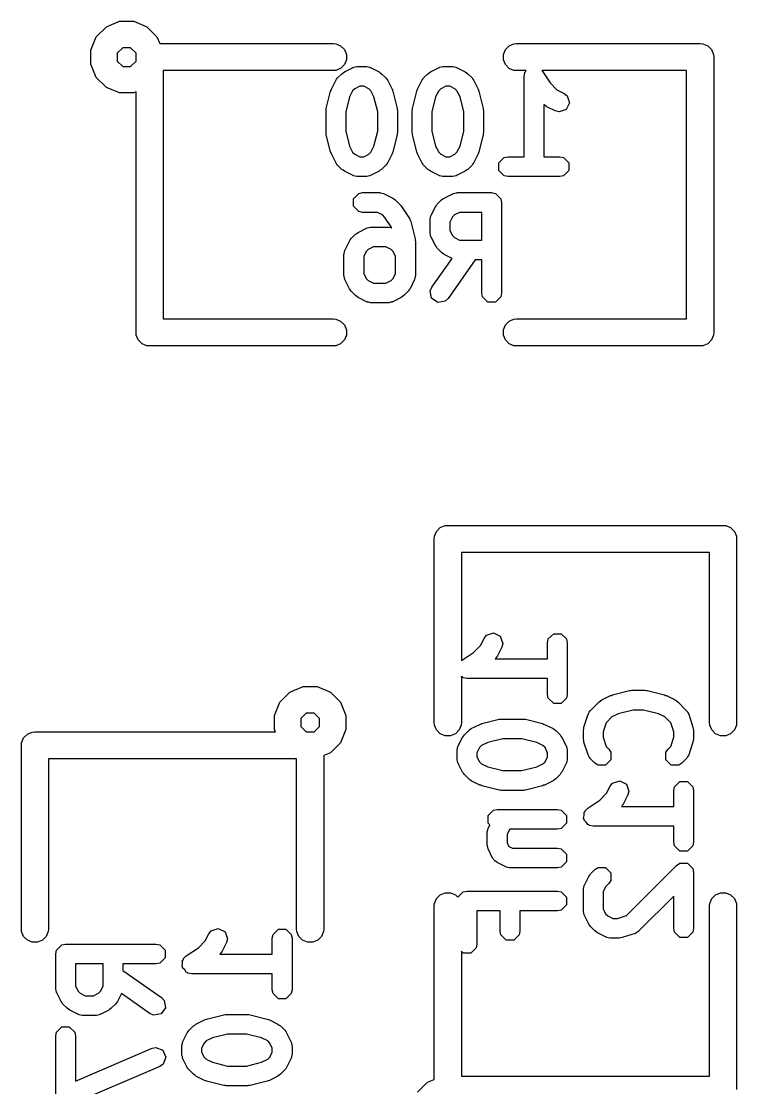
# Model space of a CAD drawing. Extents: x 0.09 to 1.86, y 0.03 to 1.46.
# Drawn here: x 1.362 to 1.518, y 0.2454 to 0.4778 of the extents above; entities that cross this region are included whole.
import ezdxf

# ---------------------------------------------------------------- set-up
doc = ezdxf.new("R2010")
doc.units = 0
doc.header["$MEASUREMENT"] = 0
doc.layers.add('BLACK', color=7, linetype='CONTINUOUS')

msp = doc.modelspace()

# ---------------------------------------------------------------- linework, layer by layer
at = {"layer": 'BLACK', "linetype": 'CONTINUOUS'}
for p, q in [((1.37839, 0.47442), (1.38058, 0.47661)), ((1.38058, 0.47661), (1.38345, 0.4778)), ((1.38345, 0.4778), (1.38655, 0.4778)), ((1.38655, 0.4778), (1.38942, 0.47661)), ((1.38942, 0.47661), (1.39161, 0.47442)), ((1.3772, 0.47155), (1.37839, 0.47442)), ((1.39161, 0.47442), (1.39222, 0.47295)), ((1.38415, 0.47205), (1.38295, 0.47085)), ((1.38585, 0.47205), (1.38415, 0.47205)), ((1.38705, 0.47085), (1.38585, 0.47205)), ((1.39222, 0.47295), (1.43, 0.47295)), ((1.43, 0.47295), (1.43058, 0.4729)), ((1.43058, 0.4729), (1.43164, 0.47246)), ((1.43164, 0.47246), (1.43246, 0.47164)), ((1.46754, 0.47164), (1.46836, 0.47246)), ((1.46836, 0.47246), (1.46942, 0.4729)), ((1.46942, 0.4729), (1.47, 0.47295)), ((1.47, 0.47295), (1.51, 0.47295)), ((1.51, 0.47295), (1.51058, 0.4729)), ((1.51058, 0.4729), (1.51164, 0.47246)), ((1.51164, 0.47246), (1.51246, 0.47164)), ((1.3772, 0.47085), (1.3772, 0.47155)), ((1.3772, 0.46845), (1.3772, 0.47085)), ((1.38295, 0.47085), (1.38295, 0.46915)), ((1.38705, 0.46915), (1.38705, 0.47085)), ((1.43246, 0.47164), (1.4329, 0.47058)), ((1.4329, 0.47058), (1.4329, 0.46942)), ((1.4671, 0.47058), (1.46754, 0.47164)), ((1.4671, 0.46942), (1.4671, 0.47058)), ((1.51246, 0.47164), (1.5129, 0.47058)), ((1.5129, 0.47058), (1.51295, 0.47)), ((1.51295, 0.47), (1.51295, 0.41)), ((1.37839, 0.46558), (1.3772, 0.46845)), ((1.38295, 0.46915), (1.38415, 0.46795)), ((1.38415, 0.46795), (1.38585, 0.46795)), ((1.38585, 0.46795), (1.38705, 0.46915)), ((1.43164, 0.46754), (1.43058, 0.4671)), ((1.43246, 0.46836), (1.43164, 0.46754)), ((1.4329, 0.46942), (1.43246, 0.46836)), ((1.43246, 0.46679), (1.43434, 0.46773)), ((1.43434, 0.46773), (1.43444, 0.46776)), ((1.43444, 0.46776), (1.43448, 0.4678)), ((1.43448, 0.4678), (1.43482, 0.46786)), ((1.43482, 0.46786), (1.43515, 0.46795)), ((1.43515, 0.46795), (1.43519, 0.46794)), ((1.43519, 0.46794), (1.4353, 0.46796)), ((1.4353, 0.46796), (1.43718, 0.46796)), ((1.43718, 0.46796), (1.43728, 0.46794)), ((1.43728, 0.46794), (1.43733, 0.46795)), ((1.43733, 0.46795), (1.43766, 0.46786)), ((1.43766, 0.46786), (1.438, 0.4678)), ((1.438, 0.4678), (1.43803, 0.46776)), ((1.43803, 0.46776), (1.43814, 0.46773)), ((1.43814, 0.46773), (1.44001, 0.46679)), ((1.45122, 0.46679), (1.4531, 0.46773)), ((1.4531, 0.46773), (1.4532, 0.46776)), ((1.4532, 0.46776), (1.45324, 0.4678)), ((1.45324, 0.4678), (1.45358, 0.46786)), ((1.45358, 0.46786), (1.45391, 0.46795)), ((1.45391, 0.46795), (1.45396, 0.46794)), ((1.45396, 0.46794), (1.45406, 0.46796)), ((1.45406, 0.46796), (1.45594, 0.46796)), ((1.45594, 0.46796), (1.45604, 0.46794)), ((1.45604, 0.46794), (1.45609, 0.46795)), ((1.45609, 0.46795), (1.45642, 0.46786)), ((1.45642, 0.46786), (1.45676, 0.4678)), ((1.45676, 0.4678), (1.4568, 0.46776)), ((1.4568, 0.46776), (1.4569, 0.46773)), ((1.4569, 0.46773), (1.45878, 0.46679)), ((1.46754, 0.46836), (1.4671, 0.46942)), ((1.46836, 0.46754), (1.46754, 0.46836)), ((1.46942, 0.4671), (1.46836, 0.46754)), ((1.38058, 0.46339), (1.37839, 0.46558)), ((1.43, 0.46705), (1.39295, 0.46705)), ((1.39295, 0.46705), (1.39295, 0.41295)), ((1.42962, 0.46302), (1.43056, 0.4649)), ((1.43058, 0.4671), (1.43, 0.46705)), ((1.43056, 0.4649), (1.43077, 0.46517)), ((1.43077, 0.46517), (1.43097, 0.46545)), ((1.43097, 0.46545), (1.4319, 0.46639)), ((1.4319, 0.46639), (1.43219, 0.46658)), ((1.43219, 0.46658), (1.43246, 0.46679)), ((1.44001, 0.46679), (1.44029, 0.46658)), ((1.44029, 0.46658), (1.44057, 0.46639)), ((1.44057, 0.46639), (1.44151, 0.46545)), ((1.44151, 0.46545), (1.4417, 0.46517)), ((1.4417, 0.46517), (1.44191, 0.4649)), ((1.44191, 0.4649), (1.44285, 0.46302)), ((1.44839, 0.46302), (1.44932, 0.4649)), ((1.44932, 0.4649), (1.44954, 0.46517)), ((1.44954, 0.46517), (1.44973, 0.46545)), ((1.44973, 0.46545), (1.45067, 0.46639)), ((1.45067, 0.46639), (1.45095, 0.46658)), ((1.45095, 0.46658), (1.45122, 0.46679)), ((1.45878, 0.46679), (1.45905, 0.46658)), ((1.45905, 0.46658), (1.45933, 0.46639)), ((1.45933, 0.46639), (1.46027, 0.46545)), ((1.46027, 0.46545), (1.46046, 0.46517)), ((1.46046, 0.46517), (1.46068, 0.4649)), ((1.46068, 0.4649), (1.46161, 0.46302)), ((1.47, 0.46705), (1.46942, 0.4671)), ((1.47204, 0.46705), (1.47, 0.46705)), ((1.47161, 0.46581), (1.47178, 0.46663)), ((1.47161, 0.44826), (1.47161, 0.46581)), ((1.47178, 0.46663), (1.47193, 0.46679)), ((1.47193, 0.46679), (1.47198, 0.46701)), ((1.47198, 0.46701), (1.47204, 0.46705)), ((1.50705, 0.46705), (1.47551, 0.46705)), ((1.47551, 0.46705), (1.47555, 0.467)), ((1.47555, 0.467), (1.47731, 0.46437)), ((1.50705, 0.41295), (1.50705, 0.46705)), ((1.38345, 0.4622), (1.38058, 0.46339)), ((1.42852, 0.45883), (1.42946, 0.46258)), ((1.42946, 0.46258), (1.42956, 0.46279)), ((1.42956, 0.46279), (1.42962, 0.46302)), ((1.43425, 0.46266), (1.43358, 0.46131)), ((1.4347, 0.4631), (1.43425, 0.46266)), ((1.43581, 0.46366), (1.4347, 0.4631)), ((1.43667, 0.46366), (1.43581, 0.46366)), ((1.43778, 0.4631), (1.43667, 0.46366)), ((1.43822, 0.46266), (1.43778, 0.4631)), ((1.4389, 0.46131), (1.43822, 0.46266)), ((1.44285, 0.46302), (1.44291, 0.46279)), ((1.44291, 0.46279), (1.44301, 0.46258)), ((1.44301, 0.46258), (1.44395, 0.45883)), ((1.44729, 0.45883), (1.44822, 0.46258)), ((1.44822, 0.46258), (1.44832, 0.46279)), ((1.44832, 0.46279), (1.44839, 0.46302)), ((1.45301, 0.46266), (1.45234, 0.46131)), ((1.45346, 0.4631), (1.45301, 0.46266)), ((1.45457, 0.46366), (1.45346, 0.4631)), ((1.45543, 0.46366), (1.45457, 0.46366)), ((1.45654, 0.4631), (1.45543, 0.46366)), ((1.45699, 0.46266), (1.45654, 0.4631)), ((1.45766, 0.46131), (1.45699, 0.46266)), ((1.46161, 0.46302), (1.46168, 0.46279)), ((1.46168, 0.46279), (1.46178, 0.46258)), ((1.46178, 0.46258), (1.46271, 0.45883)), ((1.47731, 0.46437), (1.47879, 0.46289)), ((1.47879, 0.46289), (1.48035, 0.4621)), ((1.38655, 0.4622), (1.38345, 0.4622)), ((1.38705, 0.46241), (1.38655, 0.4622)), ((1.38705, 0.41), (1.38705, 0.46241)), ((1.43358, 0.46131), (1.43276, 0.45804)), ((1.43972, 0.45804), (1.4389, 0.46131)), ((1.45234, 0.46131), (1.45152, 0.45804)), ((1.45848, 0.45804), (1.45766, 0.46131)), ((1.48035, 0.4621), (1.48101, 0.46159)), ((1.48101, 0.46159), (1.48154, 0.46003)), ((1.42846, 0.45831), (1.42851, 0.45856)), ((1.42846, 0.45361), (1.42846, 0.45831)), ((1.42851, 0.45856), (1.42852, 0.45883)), ((1.43276, 0.45804), (1.43276, 0.45388)), ((1.43972, 0.45388), (1.43972, 0.45804)), ((1.44395, 0.45883), (1.44397, 0.45856)), ((1.44397, 0.45856), (1.44402, 0.45831)), ((1.44402, 0.45831), (1.44402, 0.45361)), ((1.44722, 0.45831), (1.44727, 0.45856)), ((1.44722, 0.45361), (1.44722, 0.45831)), ((1.44727, 0.45856), (1.44729, 0.45883)), ((1.45152, 0.45804), (1.45152, 0.45388)), ((1.45848, 0.45388), (1.45848, 0.45804)), ((1.46271, 0.45883), (1.46273, 0.45856)), ((1.46273, 0.45856), (1.46278, 0.45831)), ((1.46278, 0.45831), (1.46278, 0.45361)), ((1.47599, 0.4596), (1.47591, 0.45968)), ((1.47591, 0.45968), (1.47591, 0.44826)), ((1.47628, 0.45941), (1.47599, 0.4596)), ((1.47655, 0.4592), (1.47628, 0.45941)), ((1.47843, 0.45826), (1.47655, 0.4592)), ((1.47924, 0.45804), (1.47843, 0.45826)), ((1.4808, 0.45856), (1.47924, 0.45804)), ((1.48154, 0.46003), (1.4808, 0.45856)), ((1.42851, 0.45336), (1.42846, 0.45361)), ((1.42852, 0.45309), (1.42851, 0.45336)), ((1.43276, 0.45388), (1.43358, 0.45061)), ((1.4389, 0.45061), (1.43972, 0.45388)), ((1.44397, 0.45336), (1.44395, 0.45309)), ((1.44402, 0.45361), (1.44397, 0.45336)), ((1.44727, 0.45336), (1.44722, 0.45361)), ((1.44729, 0.45309), (1.44727, 0.45336)), ((1.45152, 0.45388), (1.45234, 0.45061)), ((1.45766, 0.45061), (1.45848, 0.45388)), ((1.46273, 0.45336), (1.46271, 0.45309)), ((1.46278, 0.45361), (1.46273, 0.45336)), ((1.42946, 0.44934), (1.42852, 0.45309)), ((1.44395, 0.45309), (1.44301, 0.44934)), ((1.44822, 0.44934), (1.44729, 0.45309)), ((1.46271, 0.45309), (1.46178, 0.44934)), ((1.42956, 0.44913), (1.42946, 0.44934)), ((1.42962, 0.4489), (1.42956, 0.44913)), ((1.43056, 0.44702), (1.42962, 0.4489)), ((1.43358, 0.45061), (1.43425, 0.44926)), ((1.43425, 0.44926), (1.4347, 0.44882)), ((1.4347, 0.44882), (1.43581, 0.44826)), ((1.43667, 0.44826), (1.43778, 0.44882)), ((1.43778, 0.44882), (1.43822, 0.44926)), ((1.43822, 0.44926), (1.4389, 0.45061)), ((1.44285, 0.4489), (1.44191, 0.44702)), ((1.44291, 0.44913), (1.44285, 0.4489)), ((1.44301, 0.44934), (1.44291, 0.44913)), ((1.44832, 0.44913), (1.44822, 0.44934)), ((1.44839, 0.4489), (1.44832, 0.44913)), ((1.44932, 0.44702), (1.44839, 0.4489)), ((1.45234, 0.45061), (1.45301, 0.44926)), ((1.45301, 0.44926), (1.45346, 0.44882)), ((1.45346, 0.44882), (1.45457, 0.44826)), ((1.45543, 0.44826), (1.45654, 0.44882)), ((1.45654, 0.44882), (1.45699, 0.44926)), ((1.45699, 0.44926), (1.45766, 0.45061)), ((1.46161, 0.4489), (1.46068, 0.44702)), ((1.46168, 0.44913), (1.46161, 0.4489)), ((1.46178, 0.44934), (1.46168, 0.44913)), ((1.43077, 0.44675), (1.43056, 0.44702)), ((1.43097, 0.44647), (1.43077, 0.44675)), ((1.4319, 0.44553), (1.43097, 0.44647)), ((1.43581, 0.44826), (1.43667, 0.44826)), ((1.44151, 0.44647), (1.44057, 0.44553)), ((1.4417, 0.44675), (1.44151, 0.44647)), ((1.44191, 0.44702), (1.4417, 0.44675)), ((1.44954, 0.44675), (1.44932, 0.44702)), ((1.44973, 0.44647), (1.44954, 0.44675)), ((1.45067, 0.44553), (1.44973, 0.44647)), ((1.45457, 0.44826), (1.45543, 0.44826)), ((1.46027, 0.44647), (1.45933, 0.44553)), ((1.46046, 0.44675), (1.46027, 0.44647)), ((1.46068, 0.44702), (1.46046, 0.44675)), ((1.46615, 0.44693), (1.46731, 0.4481)), ((1.46615, 0.44529), (1.46615, 0.44693)), ((1.46731, 0.4481), (1.46813, 0.44826)), ((1.46813, 0.44826), (1.47161, 0.44826)), ((1.47591, 0.44826), (1.47939, 0.44826)), ((1.47939, 0.44826), (1.48021, 0.4481)), ((1.48021, 0.4481), (1.48138, 0.44693)), ((1.48138, 0.44693), (1.48138, 0.44529)), ((1.43219, 0.44534), (1.4319, 0.44553)), ((1.43246, 0.44513), (1.43219, 0.44534)), ((1.43434, 0.44419), (1.43246, 0.44513)), ((1.43444, 0.44416), (1.43434, 0.44419)), ((1.43448, 0.44412), (1.43444, 0.44416)), ((1.43482, 0.44406), (1.43448, 0.44412)), ((1.43515, 0.44397), (1.43482, 0.44406)), ((1.43519, 0.44398), (1.43515, 0.44397)), ((1.4353, 0.44396), (1.43519, 0.44398)), ((1.43718, 0.44396), (1.4353, 0.44396)), ((1.43728, 0.44398), (1.43718, 0.44396)), ((1.43733, 0.44397), (1.43728, 0.44398)), ((1.43766, 0.44406), (1.43733, 0.44397)), ((1.438, 0.44412), (1.43766, 0.44406)), ((1.43803, 0.44416), (1.438, 0.44412)), ((1.43814, 0.44419), (1.43803, 0.44416)), ((1.44001, 0.44513), (1.43814, 0.44419)), ((1.44029, 0.44534), (1.44001, 0.44513)), ((1.44057, 0.44553), (1.44029, 0.44534)), ((1.45095, 0.44534), (1.45067, 0.44553)), ((1.45122, 0.44513), (1.45095, 0.44534)), ((1.4531, 0.44419), (1.45122, 0.44513)), ((1.4532, 0.44416), (1.4531, 0.44419)), ((1.45324, 0.44412), (1.4532, 0.44416)), ((1.45358, 0.44406), (1.45324, 0.44412)), ((1.45391, 0.44397), (1.45358, 0.44406)), ((1.45396, 0.44398), (1.45391, 0.44397)), ((1.45406, 0.44396), (1.45396, 0.44398)), ((1.45594, 0.44396), (1.45406, 0.44396)), ((1.45604, 0.44398), (1.45594, 0.44396)), ((1.45609, 0.44397), (1.45604, 0.44398)), ((1.45642, 0.44406), (1.45609, 0.44397)), ((1.45676, 0.44412), (1.45642, 0.44406)), ((1.4568, 0.44416), (1.45676, 0.44412)), ((1.4569, 0.44419), (1.4568, 0.44416)), ((1.45878, 0.44513), (1.4569, 0.44419)), ((1.45905, 0.44534), (1.45878, 0.44513)), ((1.45933, 0.44553), (1.45905, 0.44534)), ((1.46731, 0.44412), (1.46615, 0.44529)), ((1.46813, 0.44396), (1.46731, 0.44412)), ((1.47939, 0.44396), (1.46813, 0.44396)), ((1.48021, 0.44412), (1.47939, 0.44396)), ((1.48138, 0.44529), (1.48021, 0.44412)), ((1.43441, 0.43913), (1.43557, 0.4403)), ((1.43557, 0.4403), (1.4364, 0.44046)), ((1.4364, 0.44046), (1.44015, 0.44046)), ((1.44015, 0.44046), (1.44026, 0.44044)), ((1.44026, 0.44044), (1.4403, 0.44045)), ((1.4403, 0.44045), (1.44063, 0.44036)), ((1.44063, 0.44036), (1.44097, 0.4403)), ((1.44097, 0.4403), (1.44101, 0.44026)), ((1.44101, 0.44026), (1.44111, 0.44023)), ((1.44111, 0.44023), (1.44299, 0.43929)), ((1.44299, 0.43929), (1.44326, 0.43908)), ((1.45393, 0.43908), (1.4542, 0.43929)), ((1.4542, 0.43929), (1.45607, 0.44023)), ((1.45607, 0.44023), (1.45618, 0.44026)), ((1.45618, 0.44026), (1.45621, 0.4403)), ((1.45621, 0.4403), (1.45655, 0.44036)), ((1.45655, 0.44036), (1.45688, 0.44045)), ((1.45688, 0.44045), (1.45693, 0.44044)), ((1.45693, 0.44044), (1.45704, 0.44046)), ((1.45704, 0.44046), (1.46454, 0.44046)), ((1.46454, 0.44046), (1.46536, 0.4403)), ((1.46536, 0.4403), (1.46653, 0.43913)), ((1.43441, 0.43749), (1.43441, 0.43913)), ((1.43557, 0.43632), (1.43441, 0.43749)), ((1.44326, 0.43908), (1.44355, 0.43889)), ((1.44355, 0.43889), (1.44448, 0.43795)), ((1.44448, 0.43795), (1.4446, 0.43778)), ((1.4446, 0.43778), (1.44475, 0.43763)), ((1.44475, 0.43763), (1.44663, 0.43481)), ((1.45136, 0.43552), (1.4523, 0.4374)), ((1.4523, 0.4374), (1.45251, 0.43767)), ((1.45251, 0.43767), (1.4527, 0.43795)), ((1.4527, 0.43795), (1.45364, 0.43889)), ((1.45364, 0.43889), (1.45393, 0.43908)), ((1.46653, 0.43913), (1.46669, 0.43831)), ((1.46669, 0.43831), (1.46669, 0.41861)), ((1.4364, 0.43616), (1.43557, 0.43632)), ((1.43964, 0.43616), (1.4364, 0.43616)), ((1.44075, 0.4356), (1.43964, 0.43616)), ((1.44129, 0.43506), (1.44075, 0.4356)), ((1.4428, 0.4328), (1.44129, 0.43506)), ((1.44663, 0.43481), (1.44677, 0.43447)), ((1.45113, 0.43456), (1.45115, 0.43466)), ((1.45114, 0.43471), (1.45123, 0.43504)), ((1.45115, 0.43466), (1.45114, 0.43471)), ((1.45123, 0.43504), (1.4513, 0.43538)), ((1.4513, 0.43538), (1.45133, 0.43542)), ((1.45133, 0.43542), (1.45136, 0.43552)), ((1.45599, 0.43516), (1.45543, 0.43405)), ((1.45643, 0.4356), (1.45599, 0.43516)), ((1.45754, 0.43616), (1.45643, 0.4356)), ((1.46239, 0.43616), (1.45754, 0.43616)), ((1.46239, 0.43014), (1.46239, 0.43616)), ((1.43544, 0.43179), (1.43731, 0.43273)), ((1.43731, 0.43273), (1.43742, 0.43276)), ((1.43742, 0.43276), (1.43745, 0.43279)), ((1.43745, 0.43279), (1.43779, 0.43286)), ((1.43779, 0.43286), (1.43812, 0.43295)), ((1.43812, 0.43295), (1.43817, 0.43293)), ((1.43817, 0.43293), (1.43827, 0.43296)), ((1.43827, 0.43296), (1.44203, 0.43296)), ((1.44203, 0.43296), (1.44213, 0.43293)), ((1.44213, 0.43293), (1.44218, 0.43295)), ((1.44218, 0.43295), (1.44251, 0.43286)), ((1.44251, 0.43286), (1.4428, 0.4328)), ((1.44677, 0.43447), (1.44693, 0.43414)), ((1.44693, 0.43414), (1.44786, 0.43039)), ((1.45113, 0.43174), (1.45113, 0.43456)), ((1.45543, 0.43405), (1.45543, 0.43225)), ((1.45543, 0.43225), (1.45599, 0.43114)), ((1.43354, 0.42989), (1.43375, 0.43016)), ((1.43375, 0.43016), (1.43394, 0.43045)), ((1.43394, 0.43045), (1.43488, 0.43139)), ((1.43488, 0.43139), (1.43516, 0.43158)), ((1.43516, 0.43158), (1.43544, 0.43179)), ((1.44786, 0.43039), (1.44788, 0.43013)), ((1.44788, 0.43013), (1.44793, 0.42987)), ((1.45115, 0.43164), (1.45113, 0.43174)), ((1.45114, 0.43159), (1.45115, 0.43164)), ((1.45123, 0.43126), (1.45114, 0.43159)), ((1.4513, 0.43092), (1.45123, 0.43126)), ((1.45133, 0.43089), (1.4513, 0.43092)), ((1.45136, 0.43078), (1.45133, 0.43089)), ((1.4523, 0.42891), (1.45136, 0.43078)), ((1.45599, 0.43114), (1.45643, 0.4307)), ((1.45643, 0.4307), (1.45754, 0.43014)), ((1.45754, 0.43014), (1.46239, 0.43014)), ((1.43247, 0.42754), (1.43254, 0.42788)), ((1.43254, 0.42788), (1.43257, 0.42791)), ((1.43257, 0.42791), (1.4326, 0.42801)), ((1.4326, 0.42801), (1.43354, 0.42989)), ((1.43723, 0.42766), (1.43667, 0.42655)), ((1.43767, 0.4281), (1.43723, 0.42766)), ((1.43878, 0.42866), (1.43767, 0.4281)), ((1.44152, 0.42866), (1.43878, 0.42866)), ((1.44263, 0.4281), (1.44152, 0.42866)), ((1.44307, 0.42766), (1.44263, 0.4281)), ((1.44363, 0.42655), (1.44307, 0.42766)), ((1.44793, 0.42987), (1.44793, 0.42236)), ((1.45251, 0.42863), (1.4523, 0.42891)), ((1.4527, 0.42835), (1.45251, 0.42863)), ((1.45364, 0.42741), (1.4527, 0.42835)), ((1.43237, 0.42705), (1.43239, 0.42716)), ((1.43237, 0.42236), (1.43237, 0.42705)), ((1.43238, 0.42721), (1.43247, 0.42754)), ((1.43239, 0.42716), (1.43238, 0.42721)), ((1.43667, 0.42655), (1.43667, 0.42287)), ((1.44363, 0.42287), (1.44363, 0.42655)), ((1.45152, 0.41984), (1.45593, 0.42614)), ((1.45393, 0.42722), (1.45364, 0.42741)), ((1.4542, 0.42701), (1.45393, 0.42722)), ((1.45593, 0.42614), (1.4542, 0.42701)), ((1.46097, 0.42584), (1.45504, 0.41738)), ((1.46239, 0.42584), (1.46097, 0.42584)), ((1.46239, 0.41861), (1.46239, 0.42584)), ((1.43239, 0.42226), (1.43237, 0.42236)), ((1.43238, 0.42221), (1.43239, 0.42226)), ((1.43247, 0.42188), (1.43238, 0.42221)), ((1.43254, 0.42154), (1.43247, 0.42188)), ((1.43257, 0.4215), (1.43254, 0.42154)), ((1.4326, 0.4214), (1.43257, 0.4215)), ((1.43354, 0.41952), (1.4326, 0.4214)), ((1.43667, 0.42287), (1.43723, 0.42176)), ((1.43723, 0.42176), (1.43767, 0.42132)), ((1.43767, 0.42132), (1.43878, 0.42076)), ((1.43878, 0.42076), (1.44152, 0.42076)), ((1.44152, 0.42076), (1.44263, 0.42132)), ((1.44263, 0.42132), (1.44307, 0.42176)), ((1.44307, 0.42176), (1.44363, 0.42287)), ((1.4477, 0.4214), (1.44676, 0.41952)), ((1.44773, 0.4215), (1.4477, 0.4214)), ((1.44776, 0.42154), (1.44773, 0.4215)), ((1.44783, 0.42188), (1.44776, 0.42154)), ((1.44792, 0.42221), (1.44783, 0.42188)), ((1.44793, 0.42236), (1.44791, 0.42226)), ((1.44791, 0.42226), (1.44792, 0.42221)), ((1.43375, 0.41925), (1.43354, 0.41952)), ((1.43394, 0.41897), (1.43375, 0.41925)), ((1.43488, 0.41803), (1.43394, 0.41897)), ((1.44636, 0.41897), (1.44542, 0.41803)), ((1.44655, 0.41925), (1.44636, 0.41897)), ((1.44676, 0.41952), (1.44655, 0.41925)), ((1.45118, 0.41908), (1.45152, 0.41984)), ((1.45147, 0.41745), (1.45118, 0.41908)), ((1.46255, 0.41779), (1.46239, 0.41861)), ((1.46669, 0.41861), (1.46653, 0.41779)), ((1.43516, 0.41784), (1.43488, 0.41803)), ((1.43544, 0.41763), (1.43516, 0.41784)), ((1.43731, 0.41669), (1.43544, 0.41763)), ((1.43742, 0.41666), (1.43731, 0.41669)), ((1.43745, 0.41662), (1.43742, 0.41666)), ((1.43779, 0.41656), (1.43745, 0.41662)), ((1.43812, 0.41647), (1.43779, 0.41656)), ((1.43817, 0.41648), (1.43812, 0.41647)), ((1.43827, 0.41646), (1.43817, 0.41648)), ((1.44203, 0.41646), (1.43827, 0.41646)), ((1.44213, 0.41648), (1.44203, 0.41646)), ((1.44218, 0.41647), (1.44213, 0.41648)), ((1.44251, 0.41656), (1.44218, 0.41647)), ((1.44285, 0.41662), (1.44251, 0.41656)), ((1.44288, 0.41666), (1.44285, 0.41662)), ((1.44299, 0.41669), (1.44288, 0.41666)), ((1.44486, 0.41763), (1.44299, 0.41669)), ((1.44514, 0.41784), (1.44486, 0.41763)), ((1.44542, 0.41803), (1.44514, 0.41784)), ((1.45282, 0.41651), (1.45147, 0.41745)), ((1.45444, 0.4168), (1.45282, 0.41651)), ((1.45504, 0.41738), (1.45444, 0.4168)), ((1.46372, 0.41662), (1.46255, 0.41779)), ((1.46536, 0.41662), (1.46372, 0.41662)), ((1.46653, 0.41779), (1.46536, 0.41662)), ((1.39295, 0.41295), (1.43, 0.41295)), ((1.43, 0.41295), (1.43058, 0.4129)), ((1.43058, 0.4129), (1.43164, 0.41246)), ((1.43164, 0.41246), (1.43246, 0.41164)), ((1.43246, 0.41164), (1.4329, 0.41058)), ((1.4671, 0.41058), (1.46754, 0.41164)), ((1.46754, 0.41164), (1.46836, 0.41246)), ((1.46836, 0.41246), (1.46942, 0.4129)), ((1.46942, 0.4129), (1.47, 0.41295)), ((1.47, 0.41295), (1.50705, 0.41295)), ((1.3871, 0.40942), (1.38705, 0.41)), ((1.38754, 0.40836), (1.3871, 0.40942)), ((1.4329, 0.40942), (1.43246, 0.40836)), ((1.4329, 0.41058), (1.4329, 0.40942)), ((1.4671, 0.40942), (1.4671, 0.41058)), ((1.46754, 0.40836), (1.4671, 0.40942)), ((1.5129, 0.40942), (1.51246, 0.40836)), ((1.51295, 0.41), (1.5129, 0.40942)), ((1.38836, 0.40754), (1.38754, 0.40836)), ((1.38942, 0.4071), (1.38836, 0.40754)), ((1.39, 0.40705), (1.38942, 0.4071)), ((1.43, 0.40705), (1.39, 0.40705)), ((1.43058, 0.4071), (1.43, 0.40705)), ((1.43164, 0.40754), (1.43058, 0.4071)), ((1.43246, 0.40836), (1.43164, 0.40754)), ((1.46836, 0.40754), (1.46754, 0.40836)), ((1.46942, 0.4071), (1.46836, 0.40754)), ((1.47, 0.40705), (1.46942, 0.4071)), ((1.51, 0.40705), (1.47, 0.40705)), ((1.51058, 0.4071), (1.51, 0.40705)), ((1.51164, 0.40754), (1.51058, 0.4071)), ((1.51246, 0.40836), (1.51164, 0.40754)), ((1.45254, 0.36664), (1.45336, 0.36746)), ((1.45336, 0.36746), (1.45442, 0.3679)), ((1.45442, 0.3679), (1.455, 0.36795)), ((1.455, 0.36795), (1.515, 0.36795)), ((1.515, 0.36795), (1.51558, 0.3679)), ((1.51558, 0.3679), (1.51664, 0.36746)), ((1.51664, 0.36746), (1.51746, 0.36664)), ((1.45205, 0.365), (1.4521, 0.36558)), ((1.45205, 0.325), (1.45205, 0.365)), ((1.4521, 0.36558), (1.45254, 0.36664)), ((1.51746, 0.36664), (1.5179, 0.36558)), ((1.5179, 0.36558), (1.51795, 0.365)), ((1.51795, 0.365), (1.51795, 0.325)), ((1.51205, 0.36205), (1.45795, 0.36205)), ((1.45795, 0.36205), (1.45795, 0.33848)), ((1.51205, 0.325), (1.51205, 0.36205)), ((1.4629, 0.34333), (1.46341, 0.34399)), ((1.46341, 0.34399), (1.46497, 0.34451)), ((1.46497, 0.34451), (1.46644, 0.34377)), ((1.4769, 0.34319), (1.47807, 0.34435)), ((1.47807, 0.34435), (1.47971, 0.34435)), ((1.47971, 0.34435), (1.48088, 0.34319)), ((1.46063, 0.34028), (1.46211, 0.34176)), ((1.46211, 0.34176), (1.4629, 0.34333)), ((1.46644, 0.34377), (1.46696, 0.34221)), ((1.46696, 0.34221), (1.46674, 0.3414)), ((1.47674, 0.34236), (1.4769, 0.34319)), ((1.47674, 0.33889), (1.47674, 0.34236)), ((1.48088, 0.34319), (1.48104, 0.34236)), ((1.48104, 0.34236), (1.48104, 0.33111)), ((1.458, 0.33852), (1.46063, 0.34028)), ((1.4658, 0.33953), (1.46559, 0.33925)), ((1.46674, 0.3414), (1.4658, 0.33953)), ((1.45795, 0.33848), (1.458, 0.33852)), ((1.4654, 0.33897), (1.46532, 0.33889)), ((1.46532, 0.33889), (1.47674, 0.33889)), ((1.46559, 0.33925), (1.4654, 0.33897)), ((1.45799, 0.33495), (1.45795, 0.33501)), ((1.45795, 0.33501), (1.45795, 0.325)), ((1.45821, 0.33491), (1.45799, 0.33495)), ((1.45837, 0.33475), (1.45821, 0.33491)), ((1.45919, 0.33459), (1.45837, 0.33475)), ((1.42058, 0.33161), (1.42345, 0.3328)), ((1.42345, 0.3328), (1.42655, 0.3328)), ((1.42655, 0.3328), (1.42942, 0.33161)), ((1.47674, 0.33459), (1.45919, 0.33459)), ((1.47674, 0.33111), (1.47674, 0.33459)), ((1.41839, 0.32942), (1.42058, 0.33161)), ((1.42942, 0.33161), (1.43161, 0.32942)), ((1.4769, 0.33028), (1.47674, 0.33111)), ((1.47807, 0.32912), (1.4769, 0.33028)), ((1.48088, 0.33028), (1.47971, 0.32912)), ((1.48104, 0.33111), (1.48088, 0.33028)), ((1.48854, 0.32991), (1.49042, 0.33084)), ((1.49042, 0.33084), (1.49065, 0.33091)), ((1.49065, 0.33091), (1.49086, 0.33101)), ((1.49086, 0.33101), (1.49461, 0.33195)), ((1.49461, 0.33195), (1.49487, 0.33196)), ((1.49487, 0.33196), (1.49513, 0.33201)), ((1.49513, 0.33201), (1.49795, 0.33201)), ((1.49795, 0.33201), (1.49821, 0.33196)), ((1.49821, 0.33196), (1.49847, 0.33195)), ((1.49847, 0.33195), (1.50222, 0.33101)), ((1.50222, 0.33101), (1.50243, 0.33091)), ((1.50243, 0.33091), (1.50266, 0.33084)), ((1.50266, 0.33084), (1.50454, 0.32991)), ((1.4172, 0.32655), (1.41839, 0.32942)), ((1.43161, 0.32942), (1.4328, 0.32655)), ((1.47971, 0.32912), (1.47807, 0.32912)), ((1.48611, 0.32763), (1.48798, 0.3295)), ((1.48798, 0.3295), (1.48827, 0.3297)), ((1.48827, 0.3297), (1.48854, 0.32991)), ((1.4954, 0.32771), (1.49213, 0.32689)), ((1.49768, 0.32771), (1.4954, 0.32771)), ((1.50095, 0.32689), (1.49768, 0.32771)), ((1.50454, 0.32991), (1.50481, 0.3297)), ((1.50481, 0.3297), (1.5051, 0.3295)), ((1.5051, 0.3295), (1.50697, 0.32763)), ((1.4172, 0.32585), (1.4172, 0.32655)), ((1.4172, 0.32345), (1.4172, 0.32585)), ((1.42415, 0.32705), (1.42295, 0.32585)), ((1.42295, 0.32585), (1.42295, 0.32415)), ((1.42585, 0.32705), (1.42415, 0.32705)), ((1.42705, 0.32585), (1.42585, 0.32705)), ((1.42705, 0.32415), (1.42705, 0.32585)), ((1.4328, 0.32655), (1.4328, 0.32345)), ((1.46242, 0.32475), (1.46617, 0.32569)), ((1.46617, 0.32569), (1.46644, 0.3257)), ((1.46644, 0.3257), (1.46669, 0.32575)), ((1.46669, 0.32575), (1.47139, 0.32575)), ((1.47139, 0.32575), (1.47164, 0.3257)), ((1.47164, 0.3257), (1.47191, 0.32569)), ((1.47191, 0.32569), (1.47566, 0.32475)), ((1.48465, 0.32397), (1.48559, 0.32679)), ((1.48559, 0.32679), (1.48564, 0.32688)), ((1.48564, 0.32693), (1.48583, 0.32722)), ((1.48564, 0.32688), (1.48564, 0.32693)), ((1.48583, 0.32722), (1.486, 0.32752)), ((1.486, 0.32752), (1.48605, 0.32754)), ((1.48605, 0.32754), (1.48611, 0.32763)), ((1.49078, 0.32622), (1.48951, 0.32495)), ((1.49213, 0.32689), (1.49078, 0.32622)), ((1.5023, 0.32622), (1.50095, 0.32689)), ((1.50357, 0.32495), (1.5023, 0.32622)), ((1.50697, 0.32763), (1.50703, 0.32754)), ((1.50703, 0.32754), (1.50708, 0.32752)), ((1.50708, 0.32752), (1.50725, 0.32722)), ((1.50725, 0.32722), (1.50744, 0.32693)), ((1.50744, 0.32693), (1.50744, 0.32688)), ((1.50744, 0.32688), (1.50749, 0.32679)), ((1.50749, 0.32679), (1.50843, 0.32397)), ((1.41741, 0.32295), (1.4172, 0.32345)), ((1.42295, 0.32415), (1.42415, 0.32295)), ((1.42585, 0.32295), (1.42705, 0.32415)), ((1.4328, 0.32345), (1.43161, 0.32058)), ((1.4521, 0.32442), (1.45205, 0.325)), ((1.45254, 0.32336), (1.4521, 0.32442)), ((1.45336, 0.32254), (1.45254, 0.32336)), ((1.45746, 0.32336), (1.45664, 0.32254)), ((1.4579, 0.32442), (1.45746, 0.32336)), ((1.45795, 0.325), (1.4579, 0.32442)), ((1.45861, 0.32231), (1.45955, 0.32325)), ((1.45955, 0.32325), (1.45983, 0.32344)), ((1.45983, 0.32344), (1.4601, 0.32365)), ((1.4601, 0.32365), (1.46198, 0.32459)), ((1.46198, 0.32459), (1.46221, 0.32465)), ((1.46221, 0.32465), (1.46242, 0.32475)), ((1.47566, 0.32475), (1.47587, 0.32465)), ((1.47587, 0.32465), (1.4761, 0.32459)), ((1.4761, 0.32459), (1.47798, 0.32365)), ((1.47798, 0.32365), (1.47825, 0.32344)), ((1.47825, 0.32344), (1.47853, 0.32325)), ((1.47853, 0.32325), (1.47947, 0.32231)), ((1.48454, 0.32329), (1.48461, 0.32363)), ((1.48454, 0.32142), (1.48454, 0.32329)), ((1.48461, 0.32363), (1.48465, 0.32397)), ((1.48951, 0.32495), (1.48884, 0.32294)), ((1.50424, 0.32294), (1.50357, 0.32495)), ((1.50843, 0.32397), (1.50847, 0.32363)), ((1.50847, 0.32363), (1.50854, 0.32329)), ((1.50854, 0.32329), (1.50854, 0.32142)), ((1.5121, 0.32442), (1.51205, 0.325)), ((1.51254, 0.32336), (1.5121, 0.32442)), ((1.51336, 0.32254), (1.51254, 0.32336)), ((1.51746, 0.32336), (1.51664, 0.32254)), ((1.5179, 0.32442), (1.51746, 0.32336)), ((1.51795, 0.325), (1.5179, 0.32442)), ((1.3621, 0.32058), (1.36254, 0.32164)), ((1.36254, 0.32164), (1.36336, 0.32246)), ((1.36336, 0.32246), (1.36442, 0.3229)), ((1.36442, 0.3229), (1.365, 0.32295)), ((1.365, 0.32295), (1.41741, 0.32295)), ((1.42415, 0.32295), (1.42585, 0.32295)), ((1.45442, 0.3221), (1.45336, 0.32254)), ((1.45558, 0.3221), (1.45442, 0.3221)), ((1.45664, 0.32254), (1.45558, 0.3221)), ((1.45727, 0.31987), (1.45821, 0.32175)), ((1.45821, 0.32175), (1.45842, 0.32202)), ((1.45842, 0.32202), (1.45861, 0.32231)), ((1.46696, 0.32145), (1.46369, 0.32064)), ((1.47112, 0.32145), (1.46696, 0.32145)), ((1.47439, 0.32064), (1.47112, 0.32145)), ((1.47947, 0.32231), (1.47966, 0.32202)), ((1.47966, 0.32202), (1.47987, 0.32175)), ((1.47987, 0.32175), (1.48081, 0.31987)), ((1.48461, 0.32108), (1.48454, 0.32142)), ((1.48465, 0.32074), (1.48461, 0.32108)), ((1.48559, 0.31792), (1.48465, 0.32074)), ((1.48884, 0.32294), (1.48884, 0.32177)), ((1.48884, 0.32177), (1.48951, 0.31976)), ((1.50357, 0.31976), (1.50424, 0.32177)), ((1.50424, 0.32177), (1.50424, 0.32294)), ((1.50843, 0.32074), (1.50749, 0.31792)), ((1.50847, 0.32108), (1.50843, 0.32074)), ((1.50854, 0.32142), (1.50847, 0.32108)), ((1.51442, 0.3221), (1.51336, 0.32254)), ((1.51558, 0.3221), (1.51442, 0.3221)), ((1.51664, 0.32254), (1.51558, 0.3221)), ((1.36205, 0.32), (1.3621, 0.32058)), ((1.36205, 0.28), (1.36205, 0.32)), ((1.42942, 0.31839), (1.42795, 0.31778)), ((1.43161, 0.32058), (1.42942, 0.31839)), ((1.45704, 0.31891), (1.45706, 0.31902)), ((1.45704, 0.31704), (1.45704, 0.31891)), ((1.45705, 0.31906), (1.45714, 0.3194)), ((1.45706, 0.31902), (1.45705, 0.31906)), ((1.45714, 0.3194), (1.4572, 0.31973)), ((1.4572, 0.31973), (1.45724, 0.31977)), ((1.45724, 0.31977), (1.45727, 0.31987)), ((1.4619, 0.31951), (1.46134, 0.3184)), ((1.46134, 0.3184), (1.46134, 0.31754)), ((1.46234, 0.31996), (1.4619, 0.31951)), ((1.46369, 0.32064), (1.46234, 0.31996)), ((1.47574, 0.31996), (1.47439, 0.32064)), ((1.47618, 0.31951), (1.47574, 0.31996)), ((1.47674, 0.3184), (1.47618, 0.31951)), ((1.47674, 0.31754), (1.47674, 0.3184)), ((1.48081, 0.31987), (1.48084, 0.31977)), ((1.48084, 0.31977), (1.48088, 0.31973)), ((1.48088, 0.31973), (1.48094, 0.3194)), ((1.48094, 0.3194), (1.48103, 0.31906)), ((1.48103, 0.31906), (1.48102, 0.31902)), ((1.48102, 0.31902), (1.48104, 0.31891)), ((1.48104, 0.31891), (1.48104, 0.31704)), ((1.48951, 0.31976), (1.49009, 0.31918)), ((1.49009, 0.31918), (1.49055, 0.31849)), ((1.49055, 0.31849), (1.49055, 0.31684)), ((1.50253, 0.31849), (1.50299, 0.31918)), ((1.50253, 0.31684), (1.50253, 0.31849)), ((1.50299, 0.31918), (1.50357, 0.31976)), ((1.42205, 0.31705), (1.36795, 0.31705)), ((1.36795, 0.31705), (1.36795, 0.28)), ((1.42205, 0.28), (1.42205, 0.31705)), ((1.42795, 0.31778), (1.42795, 0.28)), ((1.45706, 0.31693), (1.45704, 0.31704)), ((1.45705, 0.31688), (1.45706, 0.31693)), ((1.45714, 0.31655), (1.45705, 0.31688)), ((1.4572, 0.31621), (1.45714, 0.31655)), ((1.45724, 0.31618), (1.4572, 0.31621)), ((1.45727, 0.31607), (1.45724, 0.31618)), ((1.45821, 0.3142), (1.45727, 0.31607)), ((1.46134, 0.31754), (1.4619, 0.31643)), ((1.4619, 0.31643), (1.46234, 0.31599)), ((1.47574, 0.31599), (1.47618, 0.31643)), ((1.47618, 0.31643), (1.47674, 0.31754)), ((1.48081, 0.31607), (1.47987, 0.3142)), ((1.48084, 0.31618), (1.48081, 0.31607)), ((1.48088, 0.31621), (1.48084, 0.31618)), ((1.48094, 0.31655), (1.48088, 0.31621)), ((1.48103, 0.31688), (1.48094, 0.31655)), ((1.48104, 0.31704), (1.48102, 0.31693)), ((1.48102, 0.31693), (1.48103, 0.31688)), ((1.48564, 0.31783), (1.48559, 0.31792)), ((1.48564, 0.31778), (1.48564, 0.31783)), ((1.48583, 0.31749), (1.48564, 0.31778)), ((1.486, 0.31719), (1.48583, 0.31749)), ((1.48605, 0.31717), (1.486, 0.31719)), ((1.48611, 0.31708), (1.48605, 0.31717)), ((1.48705, 0.31614), (1.48611, 0.31708)), ((1.48774, 0.31568), (1.48705, 0.31614)), ((1.49055, 0.31684), (1.48939, 0.31568)), ((1.50369, 0.31568), (1.50253, 0.31684)), ((1.50603, 0.31614), (1.50534, 0.31568)), ((1.50697, 0.31708), (1.50603, 0.31614)), ((1.50703, 0.31717), (1.50697, 0.31708)), ((1.50708, 0.31719), (1.50703, 0.31717)), ((1.50725, 0.31749), (1.50708, 0.31719)), ((1.50744, 0.31778), (1.50725, 0.31749)), ((1.50749, 0.31792), (1.50744, 0.31783)), ((1.50744, 0.31783), (1.50744, 0.31778)), ((1.45842, 0.31393), (1.45821, 0.3142)), ((1.45861, 0.31364), (1.45842, 0.31393)), ((1.46234, 0.31599), (1.46369, 0.31531)), ((1.46369, 0.31531), (1.46696, 0.3145)), ((1.46696, 0.3145), (1.47112, 0.3145)), ((1.47112, 0.3145), (1.47439, 0.31531)), ((1.47439, 0.31531), (1.47574, 0.31599)), ((1.47966, 0.31393), (1.47947, 0.31364)), ((1.47987, 0.3142), (1.47966, 0.31393)), ((1.48939, 0.31568), (1.48774, 0.31568)), ((1.50534, 0.31568), (1.50369, 0.31568)), ((1.45955, 0.3127), (1.45861, 0.31364)), ((1.45983, 0.31251), (1.45955, 0.3127)), ((1.4601, 0.3123), (1.45983, 0.31251)), ((1.46198, 0.31136), (1.4601, 0.3123)), ((1.47798, 0.3123), (1.4761, 0.31136)), ((1.47825, 0.31251), (1.47798, 0.3123)), ((1.47853, 0.3127), (1.47825, 0.31251)), ((1.47947, 0.31364), (1.47853, 0.3127)), ((1.4904, 0.31112), (1.49091, 0.31178)), ((1.49091, 0.31178), (1.49247, 0.3123)), ((1.49247, 0.3123), (1.49394, 0.31157)), ((1.49394, 0.31157), (1.49446, 0.31001)), ((1.5044, 0.31098), (1.50557, 0.31215)), ((1.50557, 0.31215), (1.50721, 0.31215)), ((1.50721, 0.31215), (1.50838, 0.31098)), ((1.46221, 0.3113), (1.46198, 0.31136)), ((1.46242, 0.3112), (1.46221, 0.3113)), ((1.46617, 0.31026), (1.46242, 0.3112)), ((1.46644, 0.31025), (1.46617, 0.31026)), ((1.46669, 0.3102), (1.46644, 0.31025)), ((1.47139, 0.3102), (1.46669, 0.3102)), ((1.47164, 0.31025), (1.47139, 0.3102)), ((1.47191, 0.31026), (1.47164, 0.31025)), ((1.47566, 0.3112), (1.47191, 0.31026)), ((1.47587, 0.3113), (1.47566, 0.3112)), ((1.4761, 0.31136), (1.47587, 0.3113)), ((1.48813, 0.30808), (1.48961, 0.30956)), ((1.48961, 0.30956), (1.4904, 0.31112)), ((1.49424, 0.3092), (1.4933, 0.30732)), ((1.49446, 0.31001), (1.49424, 0.3092)), ((1.50424, 0.31016), (1.5044, 0.31098)), ((1.50424, 0.30668), (1.50424, 0.31016)), ((1.50838, 0.31098), (1.50854, 0.31016)), ((1.50854, 0.31016), (1.50854, 0.2989)), ((1.4855, 0.30632), (1.48813, 0.30808)), ((1.4929, 0.30676), (1.49282, 0.30668)), ((1.49309, 0.30705), (1.4929, 0.30676)), ((1.4933, 0.30732), (1.49309, 0.30705)), ((1.46377, 0.30473), (1.46493, 0.30589)), ((1.46377, 0.30308), (1.46377, 0.30473)), ((1.46493, 0.30589), (1.46576, 0.30605)), ((1.46576, 0.30605), (1.47889, 0.30605)), ((1.47889, 0.30605), (1.47971, 0.30589)), ((1.47971, 0.30589), (1.48088, 0.30473)), ((1.48088, 0.30473), (1.48088, 0.30308)), ((1.48458, 0.30411), (1.4847, 0.30473)), ((1.4847, 0.30535), (1.48486, 0.30551)), ((1.4847, 0.30473), (1.4847, 0.30535)), ((1.48486, 0.30551), (1.4849, 0.30573)), ((1.4849, 0.30573), (1.4855, 0.30632)), ((1.49282, 0.30668), (1.50424, 0.30668)), ((1.46416, 0.30269), (1.46377, 0.30308)), ((1.46383, 0.30205), (1.46416, 0.30269)), ((1.48088, 0.30308), (1.47971, 0.30192)), ((1.4847, 0.30393), (1.48458, 0.30411)), ((1.4847, 0.30371), (1.4847, 0.30393)), ((1.48515, 0.30327), (1.4847, 0.30371)), ((1.48549, 0.30274), (1.48515, 0.30327)), ((1.48571, 0.3027), (1.48549, 0.30274)), ((1.48587, 0.30254), (1.48571, 0.3027)), ((1.48669, 0.30238), (1.48587, 0.30254)), ((1.50424, 0.30238), (1.48669, 0.30238)), ((1.50424, 0.2989), (1.50424, 0.30238)), ((1.46361, 0.30124), (1.4637, 0.30157)), ((1.46363, 0.30119), (1.46361, 0.30124)), ((1.46361, 0.30109), (1.46363, 0.30119)), ((1.46361, 0.29827), (1.46361, 0.30109)), ((1.4637, 0.30157), (1.46377, 0.30191)), ((1.46377, 0.30191), (1.46381, 0.30195)), ((1.46381, 0.30195), (1.46383, 0.30205)), ((1.46846, 0.30169), (1.46791, 0.30058)), ((1.46791, 0.30058), (1.46791, 0.29878)), ((1.46852, 0.30175), (1.46846, 0.30169)), ((1.47889, 0.30175), (1.46852, 0.30175)), ((1.47971, 0.30192), (1.47889, 0.30175)), ((1.46363, 0.29817), (1.46361, 0.29827)), ((1.46361, 0.29812), (1.46363, 0.29817)), ((1.4637, 0.29779), (1.46361, 0.29812)), ((1.46377, 0.29745), (1.4637, 0.29779)), ((1.46791, 0.29878), (1.4683, 0.298)), ((1.4683, 0.298), (1.46908, 0.29761)), ((1.46908, 0.29761), (1.47889, 0.29761)), ((1.47889, 0.29761), (1.47971, 0.29745)), ((1.5044, 0.29808), (1.50424, 0.2989)), ((1.50557, 0.29692), (1.5044, 0.29808)), ((1.50838, 0.29808), (1.50721, 0.29692)), ((1.50854, 0.2989), (1.50838, 0.29808)), ((1.46381, 0.29742), (1.46377, 0.29745)), ((1.46383, 0.29731), (1.46381, 0.29742)), ((1.46477, 0.29544), (1.46383, 0.29731)), ((1.46503, 0.2951), (1.46477, 0.29544)), ((1.47971, 0.29745), (1.48088, 0.29628)), ((1.48088, 0.29628), (1.48088, 0.29464)), ((1.50721, 0.29692), (1.50557, 0.29692)), ((1.46507, 0.29499), (1.46503, 0.2951)), ((1.46519, 0.29489), (1.46507, 0.29499)), ((1.46529, 0.29477), (1.46519, 0.29489)), ((1.4654, 0.29474), (1.46529, 0.29477)), ((1.46573, 0.29447), (1.4654, 0.29474)), ((1.46761, 0.29354), (1.46573, 0.29447)), ((1.46771, 0.29351), (1.46761, 0.29354)), ((1.46775, 0.29347), (1.46771, 0.29351)), ((1.46809, 0.29341), (1.46775, 0.29347)), ((1.46842, 0.29331), (1.46809, 0.29341)), ((1.46847, 0.29333), (1.46842, 0.29331)), ((1.46857, 0.29331), (1.46847, 0.29333)), ((1.47889, 0.29331), (1.46857, 0.29331)), ((1.47971, 0.29347), (1.47889, 0.29331)), ((1.48088, 0.29464), (1.47971, 0.29347)), ((1.48611, 0.29198), (1.48705, 0.29292)), ((1.48705, 0.29292), (1.48774, 0.29338)), ((1.48774, 0.29338), (1.48939, 0.29338)), ((1.48939, 0.29338), (1.49055, 0.29222)), ((1.49397, 0.28296), (1.50487, 0.29386)), ((1.50487, 0.29386), (1.50557, 0.29432)), ((1.50557, 0.29432), (1.50721, 0.29432)), ((1.50721, 0.29432), (1.50838, 0.29316)), ((1.50838, 0.29316), (1.50854, 0.29234)), ((1.48477, 0.28954), (1.48571, 0.29142)), ((1.48571, 0.29142), (1.48592, 0.29169)), ((1.48592, 0.29169), (1.48611, 0.29198)), ((1.49055, 0.29057), (1.49009, 0.28988)), ((1.49055, 0.29222), (1.49055, 0.29057)), ((1.50854, 0.29234), (1.50854, 0.28014)), ((1.45837, 0.28806), (1.45919, 0.28823)), ((1.45919, 0.28823), (1.47889, 0.28823)), ((1.47889, 0.28823), (1.47971, 0.28806)), ((1.48454, 0.28858), (1.48456, 0.28869)), ((1.48454, 0.28389), (1.48454, 0.28858)), ((1.48455, 0.28874), (1.48464, 0.28907)), ((1.48456, 0.28869), (1.48455, 0.28874)), ((1.48464, 0.28907), (1.4847, 0.28941)), ((1.4847, 0.28941), (1.48474, 0.28944)), ((1.48474, 0.28944), (1.48477, 0.28954)), ((1.4894, 0.28919), (1.48884, 0.28808)), ((1.49009, 0.28988), (1.4894, 0.28919)), ((1.4521, 0.28558), (1.45254, 0.28664)), ((1.45254, 0.28664), (1.45336, 0.28746)), ((1.45336, 0.28746), (1.45442, 0.2879)), ((1.45442, 0.2879), (1.45558, 0.2879)), ((1.45558, 0.2879), (1.45664, 0.28746)), ((1.45664, 0.28746), (1.4572, 0.28689)), ((1.4572, 0.2869), (1.45837, 0.28806)), ((1.4572, 0.28689), (1.4572, 0.2869)), ((1.47971, 0.28806), (1.48088, 0.2869)), ((1.48088, 0.2869), (1.48088, 0.28526)), ((1.48884, 0.28808), (1.48884, 0.2844)), ((1.50424, 0.28715), (1.49665, 0.27956)), ((1.50424, 0.28014), (1.50424, 0.28715)), ((1.5121, 0.28558), (1.51254, 0.28664)), ((1.51254, 0.28664), (1.51336, 0.28746)), ((1.51336, 0.28746), (1.51442, 0.2879)), ((1.51442, 0.2879), (1.51558, 0.2879)), ((1.51558, 0.2879), (1.51664, 0.28746)), ((1.51664, 0.28746), (1.51746, 0.28664)), ((1.51746, 0.28664), (1.5179, 0.28558)), ((1.45205, 0.285), (1.4521, 0.28558)), ((1.45205, 0.24722), (1.45205, 0.285)), ((1.46642, 0.28393), (1.46134, 0.28393)), ((1.46134, 0.28393), (1.46134, 0.2767)), ((1.46642, 0.27951), (1.46642, 0.28393)), ((1.47889, 0.28393), (1.47072, 0.28393)), ((1.47072, 0.28393), (1.47072, 0.27951)), ((1.47971, 0.28409), (1.47889, 0.28393)), ((1.48088, 0.28526), (1.47971, 0.28409)), ((1.48456, 0.28379), (1.48454, 0.28389)), ((1.48455, 0.28374), (1.48456, 0.28379)), ((1.48464, 0.28341), (1.48455, 0.28374)), ((1.48884, 0.2844), (1.4894, 0.28329)), ((1.51205, 0.285), (1.5121, 0.28558)), ((1.51205, 0.24795), (1.51205, 0.285)), ((1.5179, 0.28558), (1.51795, 0.285)), ((1.51795, 0.285), (1.51795, 0.245)), ((1.4847, 0.28307), (1.48464, 0.28341)), ((1.48474, 0.28304), (1.4847, 0.28307)), ((1.48477, 0.28293), (1.48474, 0.28304)), ((1.48571, 0.28106), (1.48477, 0.28293)), ((1.4894, 0.28329), (1.48984, 0.28285)), ((1.48984, 0.28285), (1.49095, 0.28229)), ((1.49095, 0.28229), (1.49197, 0.28229)), ((1.49197, 0.28229), (1.49397, 0.28296)), ((1.3621, 0.27942), (1.36205, 0.28)), ((1.36254, 0.27836), (1.3621, 0.27942)), ((1.3679, 0.27942), (1.36746, 0.27836)), ((1.36795, 0.28), (1.3679, 0.27942)), ((1.40211, 0.27738), (1.4029, 0.27894)), ((1.4029, 0.27894), (1.40341, 0.27961)), ((1.40341, 0.27961), (1.40497, 0.28013)), ((1.40497, 0.28013), (1.40644, 0.27939)), ((1.40644, 0.27939), (1.40696, 0.27783)), ((1.4169, 0.27881), (1.41807, 0.27997)), ((1.41807, 0.27997), (1.41971, 0.27997)), ((1.41971, 0.27997), (1.42088, 0.27881)), ((1.4221, 0.27942), (1.42205, 0.28)), ((1.42254, 0.27836), (1.4221, 0.27942)), ((1.4279, 0.27942), (1.42746, 0.27836)), ((1.42795, 0.28), (1.4279, 0.27942)), ((1.46658, 0.27869), (1.46642, 0.27951)), ((1.47072, 0.27951), (1.47056, 0.27869)), ((1.48592, 0.28078), (1.48571, 0.28106)), ((1.48611, 0.2805), (1.48592, 0.28078)), ((1.48705, 0.27956), (1.48611, 0.2805)), ((1.48733, 0.27937), (1.48705, 0.27956)), ((1.4876, 0.27916), (1.48733, 0.27937)), ((1.48948, 0.27822), (1.4876, 0.27916)), ((1.49581, 0.27904), (1.493, 0.2781)), ((1.49591, 0.27909), (1.49581, 0.27904)), ((1.49596, 0.27909), (1.49591, 0.27909)), ((1.49624, 0.27928), (1.49596, 0.27909)), ((1.49654, 0.27945), (1.49624, 0.27928)), ((1.49656, 0.2795), (1.49654, 0.27945)), ((1.49665, 0.27956), (1.49656, 0.2795)), ((1.5044, 0.27932), (1.50424, 0.28014)), ((1.50557, 0.27815), (1.5044, 0.27932)), ((1.50838, 0.27932), (1.50721, 0.27815)), ((1.50854, 0.28014), (1.50838, 0.27932)), ((1.36336, 0.27754), (1.36254, 0.27836)), ((1.36442, 0.2771), (1.36336, 0.27754)), ((1.36558, 0.2771), (1.36442, 0.2771)), ((1.36664, 0.27754), (1.36558, 0.2771)), ((1.36746, 0.27836), (1.36664, 0.27754)), ((1.37087, 0.27653), (1.37169, 0.27669)), ((1.37169, 0.27669), (1.39139, 0.27669)), ((1.39139, 0.27669), (1.39221, 0.27653)), ((1.40063, 0.2759), (1.40211, 0.27738)), ((1.40674, 0.27702), (1.4058, 0.27515)), ((1.40696, 0.27783), (1.40674, 0.27702)), ((1.41674, 0.27798), (1.4169, 0.27881)), ((1.41674, 0.2745), (1.41674, 0.27798)), ((1.42088, 0.27881), (1.42104, 0.27798)), ((1.42104, 0.27798), (1.42104, 0.26673)), ((1.42336, 0.27754), (1.42254, 0.27836)), ((1.42442, 0.2771), (1.42336, 0.27754)), ((1.42558, 0.2771), (1.42442, 0.2771)), ((1.42664, 0.27754), (1.42558, 0.2771)), ((1.42746, 0.27836), (1.42664, 0.27754)), ((1.46134, 0.2767), (1.46118, 0.27587)), ((1.46775, 0.27753), (1.46658, 0.27869)), ((1.46939, 0.27753), (1.46775, 0.27753)), ((1.47056, 0.27869), (1.46939, 0.27753)), ((1.48958, 0.27819), (1.48948, 0.27822)), ((1.48962, 0.27815), (1.48958, 0.27819)), ((1.48996, 0.27809), (1.48962, 0.27815)), ((1.49029, 0.278), (1.48996, 0.27809)), ((1.49034, 0.27801), (1.49029, 0.278)), ((1.49044, 0.27799), (1.49034, 0.27801)), ((1.49232, 0.27799), (1.49044, 0.27799)), ((1.49266, 0.27806), (1.49232, 0.27799)), ((1.493, 0.2781), (1.49266, 0.27806)), ((1.50721, 0.27815), (1.50557, 0.27815)), ((1.36954, 0.27454), (1.3697, 0.27536)), ((1.36954, 0.26704), (1.36954, 0.27454)), ((1.3697, 0.27536), (1.37087, 0.27653)), ((1.39221, 0.27653), (1.39338, 0.27536)), ((1.39338, 0.27536), (1.39338, 0.27372)), ((1.398, 0.27414), (1.40063, 0.2759)), ((1.4054, 0.27459), (1.40532, 0.2745)), ((1.40532, 0.2745), (1.41674, 0.2745)), ((1.40559, 0.27487), (1.4054, 0.27459)), ((1.4058, 0.27515), (1.40559, 0.27487)), ((1.45837, 0.27471), (1.45795, 0.27513)), ((1.45795, 0.27513), (1.45795, 0.24795)), ((1.46001, 0.27471), (1.45837, 0.27471)), ((1.46118, 0.27587), (1.46001, 0.27471)), ((1.37986, 0.27239), (1.37384, 0.27239)), ((1.37384, 0.27239), (1.37384, 0.26754)), ((1.37986, 0.26754), (1.37986, 0.27239)), ((1.39139, 0.27239), (1.38416, 0.27239)), ((1.38416, 0.27239), (1.38416, 0.27097)), ((1.39221, 0.27255), (1.39139, 0.27239)), ((1.39338, 0.27372), (1.39221, 0.27255)), ((1.39708, 0.27194), (1.3972, 0.27255)), ((1.3972, 0.27175), (1.39708, 0.27194)), ((1.3972, 0.27318), (1.39736, 0.27333)), ((1.3972, 0.27255), (1.3972, 0.27318)), ((1.39736, 0.27333), (1.3974, 0.27355)), ((1.3974, 0.27355), (1.398, 0.27414)), ((1.38416, 0.27097), (1.39262, 0.26504)), ((1.3972, 0.27153), (1.3972, 0.27175)), ((1.39765, 0.27109), (1.3972, 0.27153)), ((1.39799, 0.27057), (1.39765, 0.27109)), ((1.39821, 0.27052), (1.39799, 0.27057)), ((1.39837, 0.27037), (1.39821, 0.27052)), ((1.39919, 0.2702), (1.39837, 0.27037)), ((1.41674, 0.2702), (1.39919, 0.2702)), ((1.41674, 0.26673), (1.41674, 0.2702)), ((1.37384, 0.26754), (1.3744, 0.26643)), ((1.3793, 0.26643), (1.37986, 0.26754)), ((1.36956, 0.26693), (1.36954, 0.26704)), ((1.36955, 0.26688), (1.36956, 0.26693)), ((1.36964, 0.26655), (1.36955, 0.26688)), ((1.3697, 0.26621), (1.36964, 0.26655)), ((1.36974, 0.26618), (1.3697, 0.26621)), ((1.36977, 0.26607), (1.36974, 0.26618)), ((1.37071, 0.2642), (1.36977, 0.26607)), ((1.3744, 0.26643), (1.37484, 0.26599)), ((1.37484, 0.26599), (1.37595, 0.26543)), ((1.37595, 0.26543), (1.37775, 0.26543)), ((1.37775, 0.26543), (1.37886, 0.26599)), ((1.37886, 0.26599), (1.3793, 0.26643)), ((1.38386, 0.26593), (1.38299, 0.2642)), ((1.39016, 0.26152), (1.38386, 0.26593)), ((1.39262, 0.26504), (1.3932, 0.26444)), ((1.4169, 0.2659), (1.41674, 0.26673)), ((1.41807, 0.26474), (1.4169, 0.2659)), ((1.42088, 0.2659), (1.41971, 0.26474)), ((1.42104, 0.26673), (1.42088, 0.2659)), ((1.37092, 0.26393), (1.37071, 0.2642)), ((1.37111, 0.26364), (1.37092, 0.26393)), ((1.37205, 0.2627), (1.37111, 0.26364)), ((1.37233, 0.26251), (1.37205, 0.2627)), ((1.38165, 0.2627), (1.38137, 0.26251)), ((1.38259, 0.26364), (1.38165, 0.2627)), ((1.38278, 0.26393), (1.38259, 0.26364)), ((1.38299, 0.2642), (1.38278, 0.26393)), ((1.39349, 0.26282), (1.39255, 0.26147)), ((1.3932, 0.26444), (1.39349, 0.26282)), ((1.41971, 0.26474), (1.41807, 0.26474)), ((1.3726, 0.2623), (1.37233, 0.26251)), ((1.37448, 0.26136), (1.3726, 0.2623)), ((1.37458, 0.26133), (1.37448, 0.26136)), ((1.37462, 0.2613), (1.37458, 0.26133)), ((1.37496, 0.26123), (1.37462, 0.2613)), ((1.37529, 0.26114), (1.37496, 0.26123)), ((1.37534, 0.26115), (1.37529, 0.26114)), ((1.37544, 0.26113), (1.37534, 0.26115)), ((1.37826, 0.26113), (1.37544, 0.26113)), ((1.37836, 0.26115), (1.37826, 0.26113)), ((1.37841, 0.26114), (1.37836, 0.26115)), ((1.37874, 0.26123), (1.37841, 0.26114)), ((1.37908, 0.2613), (1.37874, 0.26123)), ((1.37911, 0.26133), (1.37908, 0.2613)), ((1.37922, 0.26136), (1.37911, 0.26133)), ((1.38109, 0.2623), (1.37922, 0.26136)), ((1.38137, 0.26251), (1.38109, 0.2623)), ((1.39092, 0.26118), (1.39016, 0.26152)), ((1.39255, 0.26147), (1.39092, 0.26118)), ((1.40221, 0.26027), (1.40242, 0.26037)), ((1.40242, 0.26037), (1.40617, 0.26131)), ((1.40617, 0.26131), (1.40644, 0.26132)), ((1.40644, 0.26132), (1.40669, 0.26137)), ((1.40669, 0.26137), (1.41139, 0.26137)), ((1.41139, 0.26137), (1.41164, 0.26132)), ((1.41164, 0.26132), (1.41191, 0.26131)), ((1.41191, 0.26131), (1.41566, 0.26037)), ((1.41566, 0.26037), (1.41587, 0.26027)), ((1.3697, 0.25754), (1.37087, 0.2587)), ((1.37087, 0.2587), (1.37251, 0.2587)), ((1.37251, 0.2587), (1.37368, 0.25754)), ((1.39861, 0.25793), (1.39955, 0.25887)), ((1.39955, 0.25887), (1.39983, 0.25906)), ((1.39983, 0.25906), (1.4001, 0.25927)), ((1.4001, 0.25927), (1.40198, 0.26021)), ((1.40198, 0.26021), (1.40221, 0.26027)), ((1.41587, 0.26027), (1.4161, 0.26021)), ((1.4161, 0.26021), (1.41798, 0.25927)), ((1.41798, 0.25927), (1.41825, 0.25906)), ((1.41825, 0.25906), (1.41853, 0.25887)), ((1.41853, 0.25887), (1.41947, 0.25793)), ((1.36954, 0.25672), (1.3697, 0.25754)), ((1.36954, 0.24358), (1.36954, 0.25672)), ((1.37368, 0.25754), (1.37384, 0.25672)), ((1.37384, 0.25672), (1.37384, 0.24684)), ((1.39727, 0.25549), (1.39821, 0.25737)), ((1.39821, 0.25737), (1.39842, 0.25764)), ((1.39842, 0.25764), (1.39861, 0.25793)), ((1.40369, 0.25625), (1.40234, 0.25558)), ((1.40696, 0.25707), (1.40369, 0.25625)), ((1.41112, 0.25707), (1.40696, 0.25707)), ((1.41439, 0.25625), (1.41112, 0.25707)), ((1.41574, 0.25558), (1.41439, 0.25625)), ((1.41947, 0.25793), (1.41966, 0.25764)), ((1.41966, 0.25764), (1.41987, 0.25737)), ((1.41987, 0.25737), (1.42081, 0.25549)), ((1.37384, 0.24684), (1.39054, 0.254)), ((1.39054, 0.254), (1.39136, 0.25418)), ((1.39136, 0.25418), (1.39289, 0.25356)), ((1.39289, 0.25356), (1.39354, 0.25205)), ((1.39704, 0.25453), (1.39706, 0.25464)), ((1.39704, 0.25265), (1.39704, 0.25453)), ((1.39705, 0.25468), (1.39714, 0.25502)), ((1.39706, 0.25464), (1.39705, 0.25468)), ((1.39714, 0.25502), (1.3972, 0.25535)), ((1.3972, 0.25535), (1.39724, 0.25539)), ((1.39724, 0.25539), (1.39727, 0.25549)), ((1.4019, 0.25513), (1.40134, 0.25402)), ((1.40134, 0.25402), (1.40134, 0.25316)), ((1.40234, 0.25558), (1.4019, 0.25513)), ((1.41618, 0.25513), (1.41574, 0.25558)), ((1.41674, 0.25402), (1.41618, 0.25513)), ((1.41674, 0.25316), (1.41674, 0.25402)), ((1.42081, 0.25549), (1.42084, 0.25539)), ((1.42084, 0.25539), (1.42088, 0.25535)), ((1.42088, 0.25535), (1.42094, 0.25502)), ((1.42094, 0.25502), (1.42103, 0.25468)), ((1.42103, 0.25468), (1.42102, 0.25464)), ((1.42102, 0.25464), (1.42104, 0.25453)), ((1.42104, 0.25453), (1.42104, 0.25265)), ((1.39354, 0.25205), (1.39293, 0.25052)), ((1.39706, 0.25255), (1.39704, 0.25265)), ((1.39705, 0.2525), (1.39706, 0.25255)), ((1.39714, 0.25217), (1.39705, 0.2525)), ((1.3972, 0.25183), (1.39714, 0.25217)), ((1.39724, 0.2518), (1.3972, 0.25183)), ((1.39727, 0.25169), (1.39724, 0.2518)), ((1.39821, 0.24982), (1.39727, 0.25169)), ((1.40134, 0.25316), (1.4019, 0.25205)), ((1.4019, 0.25205), (1.40234, 0.25161)), ((1.40234, 0.25161), (1.40369, 0.25093)), ((1.41439, 0.25093), (1.41574, 0.25161)), ((1.41574, 0.25161), (1.41618, 0.25205)), ((1.41618, 0.25205), (1.41674, 0.25316)), ((1.42081, 0.25169), (1.41987, 0.24982)), ((1.42084, 0.2518), (1.42081, 0.25169)), ((1.42088, 0.25183), (1.42084, 0.2518)), ((1.42094, 0.25217), (1.42088, 0.25183)), ((1.42103, 0.2525), (1.42094, 0.25217)), ((1.42104, 0.25265), (1.42102, 0.25255)), ((1.42102, 0.25255), (1.42103, 0.2525)), ((1.39224, 0.25005), (1.37254, 0.24161)), ((1.39293, 0.25052), (1.39224, 0.25005)), ((1.39842, 0.24954), (1.39821, 0.24982)), ((1.39861, 0.24926), (1.39842, 0.24954)), ((1.39955, 0.24832), (1.39861, 0.24926)), ((1.40369, 0.25093), (1.40696, 0.25011)), ((1.40696, 0.25011), (1.41112, 0.25011)), ((1.41112, 0.25011), (1.41439, 0.25093)), ((1.41947, 0.24926), (1.41853, 0.24832)), ((1.41966, 0.24954), (1.41947, 0.24926)), ((1.41987, 0.24982), (1.41966, 0.24954)), ((1.39983, 0.24813), (1.39955, 0.24832)), ((1.4001, 0.24792), (1.39983, 0.24813)), ((1.40198, 0.24698), (1.4001, 0.24792)), ((1.40221, 0.24692), (1.40198, 0.24698)), ((1.40242, 0.24682), (1.40221, 0.24692)), ((1.40617, 0.24588), (1.40242, 0.24682)), ((1.41566, 0.24682), (1.41191, 0.24588)), ((1.41587, 0.24692), (1.41566, 0.24682)), ((1.4161, 0.24698), (1.41587, 0.24692)), ((1.41798, 0.24792), (1.4161, 0.24698)), ((1.41825, 0.24813), (1.41798, 0.24792)), ((1.41853, 0.24832), (1.41825, 0.24813)), ((1.44839, 0.24442), (1.45058, 0.24661)), ((1.45058, 0.24661), (1.45205, 0.24722)), ((1.45795, 0.24795), (1.51205, 0.24795)), ((1.40644, 0.24587), (1.40617, 0.24588)), ((1.40669, 0.24581), (1.40644, 0.24587)), ((1.41139, 0.24581), (1.40669, 0.24581)), ((1.41164, 0.24587), (1.41139, 0.24581)), ((1.41191, 0.24588), (1.41164, 0.24587))]:
    msp.add_line(p, q, dxfattribs=at)

doc.saveas('drawing.dxf')
